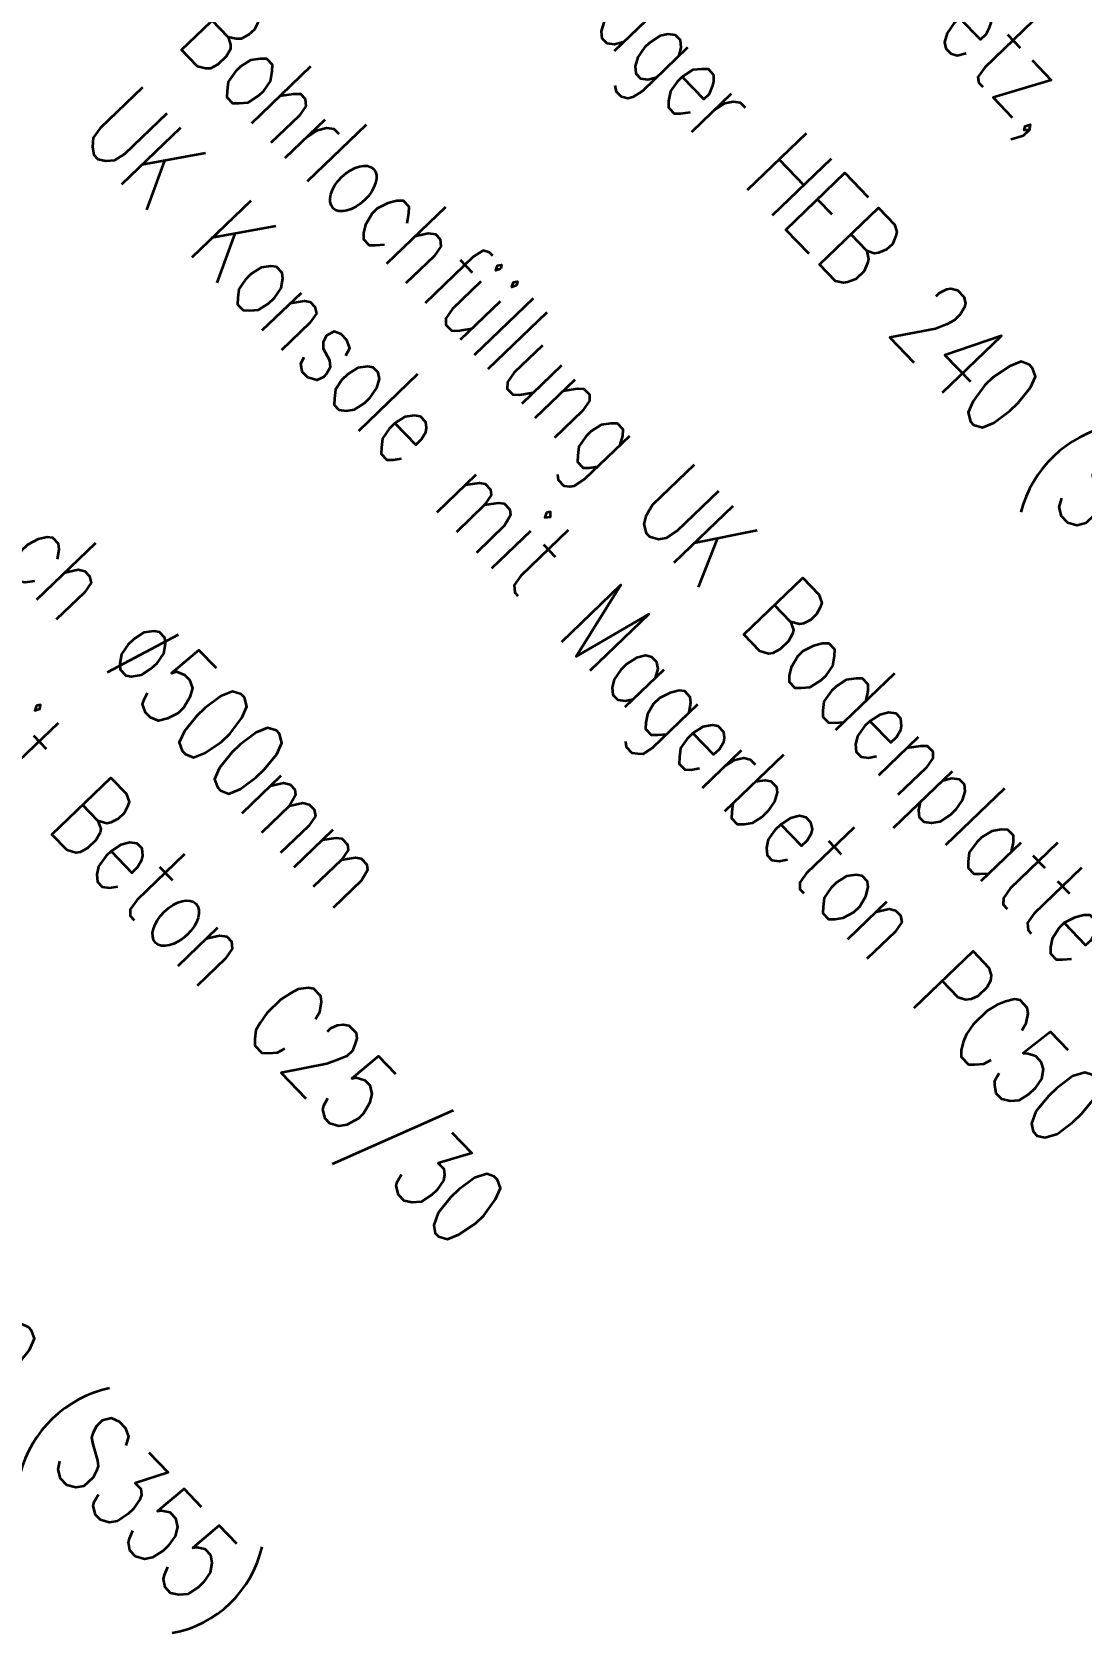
# Model space of a CAD drawing. Header units: metres. Extents: x 2687650.8 to 2687727.1, y 1234407.3 to 1234484.3.
# Drawn here: x 2687690.535 to 2687692.463, y 1234434.196 to 1234437.137 of the extents above; entities that cross this region are included whole.
import ezdxf

# ---------------------------------------------------------------- set-up
doc = ezdxf.new("R2010")
doc.units = ezdxf.units.M
doc.layers.add('PDF_A__Text', color=7, linetype='Continuous')
doc.layers.add('PDF_Text', color=7, linetype='Continuous')
doc.styles.add('PDF Verdana', font='verdana.ttf')

# ---------------------------------------------------------------- blocks, each defined once
blk = doc.blocks.new('A$C1c84ec86')
at = {"layer": 'PDF_A__Text', "lineweight": 35}
for points in [[(4052.85, 1874.98), (4052.85, 1862.7), (4053.28, 1860.58), (4054.12, 1859.95), (4055.18, 1859.95)], [(4043.12, 1865.66), (4048.62, 1865.66), (4048.62, 1867.14), (4048.2, 1868.41), (4047.77, 1869.26), (4046.71, 1869.9), (4045.44, 1869.9), (4044.39, 1869.26), (4043.54, 1867.78), (4043.12, 1865.66), (4043.12, 1864.18), (4043.54, 1862.06), (4044.39, 1860.58), (4045.44, 1859.95), (4046.71, 1859.95), (4047.77, 1860.58), (4048.62, 1862.06)], [(4051.37, 1869.9), (4054.76, 1869.9)], [(4057.93, 1869.9), (4063.01, 1869.9), (4057.93, 1859.95), (4063.01, 1859.95)], [(4066.82, 1860.58), (4066.19, 1859.95), (4065.77, 1860.58), (4066.19, 1861.43), (4066.82, 1860.58), (4066.82, 1859.1), (4066.19, 1857.83), (4065.77, 1856.98)], [(4038.88, 1815.71), (4038.88, 1830.74)], [(4045.44, 1830.74), (4045.44, 1815.71)], [(4055.18, 1815.71), (4049.04, 1815.71), (4049.04, 1830.74), (4055.18, 1830.74)], [(4062.17, 1823.75), (4063.44, 1822.91), (4063.86, 1822.27), (4064.5, 1820.79), (4064.5, 1818.67), (4063.86, 1817.19), (4063.44, 1816.56), (4062.17, 1815.71), (4057.93, 1815.71), (4057.93, 1830.74), (4062.17, 1830.74), (4063.44, 1830.1), (4063.86, 1829.47), (4064.5, 1827.99), (4064.5, 1826.5), (4063.86, 1825.02), (4063.44, 1824.39), (4062.17, 1823.75), (4057.93, 1823.75)], [(4076.98, 1827.14), (4076.98, 1827.99), (4077.41, 1829.47), (4077.83, 1830.1), (4078.89, 1830.74), (4080.58, 1830.74), (4081.64, 1830.1), (4082.06, 1829.47), (4082.49, 1827.99), (4082.49, 1826.5), (4082.06, 1825.02), (4081.22, 1822.91), (4076.56, 1815.71), (4082.91, 1815.71)], [(4090.53, 1815.71), (4090.53, 1830.74), (4085.87, 1820.79), (4092.65, 1820.79)], [(4126.09, 1828.62), (4125.24, 1830.1), (4123.76, 1830.74), (4122.07, 1830.74), (4120.59, 1830.1), (4119.74, 1828.62), (4119.74, 1827.14), (4120.16, 1825.87), (4120.59, 1825.02), (4121.65, 1824.39), (4124.4, 1822.91), (4125.24, 1822.27), (4125.67, 1821.42), (4126.09, 1820.15), (4126.09, 1818.04), (4125.24, 1816.56), (4123.76, 1815.71), (4122.07, 1815.71), (4120.59, 1816.56), (4119.74, 1818.04)], [(4003.53, 1818.04), (4002.69, 1816.56), (4001.63, 1815.71), (4000.36, 1815.71), (3999.3, 1816.56), (3998.45, 1818.04), (3998.03, 1820.15), (3998.03, 1821.42), (3998.45, 1823.75), (3999.3, 1825.02), (4000.36, 1825.87), (4001.63, 1825.87), (4002.69, 1825.02), (4003.53, 1823.75)], [(4003.53, 1825.87), (4003.53, 1815.71)], [(4012.42, 1823.75), (4011.58, 1825.02), (4010.52, 1825.87), (4009.25, 1825.87), (4008.19, 1825.02), (4007.34, 1823.75), (4006.92, 1821.42), (4006.92, 1820.15), (4007.34, 1818.04), (4008.19, 1816.56), (4009.25, 1815.71), (4010.52, 1815.71), (4011.58, 1816.56), (4012.42, 1818.04)], [(4012.42, 1825.87), (4012.42, 1814.44), (4012, 1812.32), (4011.58, 1811.48), (4010.52, 1810.84), (4009.25, 1810.84), (4008.19, 1811.48)], [(4015.6, 1821.42), (4021.31, 1821.42), (4021.31, 1822.91), (4020.68, 1824.39), (4020.26, 1825.02), (4019.41, 1825.87), (4017.93, 1825.87), (4017.08, 1825.02), (4016.02, 1823.75), (4015.6, 1821.42), (4015.6, 1820.15), (4016.02, 1818.04), (4017.08, 1816.56), (4017.93, 1815.71), (4019.41, 1815.71), (4020.26, 1816.56), (4021.31, 1818.04)], [(4024.07, 1815.71), (4024.07, 1825.87)], [(4024.07, 1821.42), (4024.49, 1823.75), (4025.34, 1825.02), (4026.39, 1825.87), (4027.66, 1825.87)], [(4038.88, 1823.75), (4045.44, 1823.75)], [(4049.04, 1823.75), (4052.85, 1823.75)], [(3952.52, 1766.39), (3953.79, 1765.75), (3954.43, 1765.12), (3954.85, 1763.64), (3954.85, 1761.52), (3954.43, 1760.04), (3953.79, 1759.4), (3952.52, 1758.56), (3948.29, 1758.56), (3948.29, 1773.59), (3952.52, 1773.59), (3953.79, 1772.95), (3954.43, 1772.1), (3954.85, 1770.83), (3954.85, 1769.35), (3954.43, 1767.87), (3953.79, 1767.24), (3952.52, 1766.39), (3948.29, 1766.39)], [(3966.91, 1758.56), (3966.91, 1773.59)], [(3981.73, 1758.56), (3981.73, 1773.59)], [(4002.69, 1758.56), (4002.69, 1773.59)], [(4015.18, 1773.59), (4014.33, 1773.59), (4013.27, 1772.95), (4012.85, 1770.83), (4012.85, 1758.56)], [(4025.97, 1758.56), (4025.97, 1773.59)], [(4029.57, 1758.56), (4029.57, 1773.59)], [(4068.52, 1773.59), (4068.52, 1763), (4069.15, 1760.67), (4070, 1759.4), (4071.48, 1758.56), (4072.33, 1758.56), (4073.81, 1759.4), (4074.66, 1760.67), (4075.08, 1763), (4075.08, 1773.59)], [(4078.89, 1758.56), (4078.89, 1773.59)], [(4085.24, 1773.59), (4078.89, 1763.64)], [(4101.54, 1766.39), (4103.02, 1765.75), (4103.44, 1765.12), (4103.87, 1763.64), (4103.87, 1761.52), (4103.44, 1760.04), (4103.02, 1759.4), (4101.54, 1758.56), (4097.3, 1758.56), (4097.3, 1773.59), (4101.54, 1773.59), (4103.02, 1772.95), (4103.44, 1772.1), (4103.87, 1770.83), (4103.87, 1769.35), (4103.44, 1767.87), (4103.02, 1767.24), (4101.54, 1766.39), (4097.3, 1766.39)], [(4121.65, 1773.59), (4121.65, 1758.56)], [(4150.86, 1758.56), (4150.86, 1773.59)], [(4164.83, 1773.59), (4164.83, 1761.52), (4165.25, 1759.4), (4166.1, 1758.56), (4167.16, 1758.56)], [(4171.18, 1773.59), (4171.18, 1761.52), (4171.6, 1759.4), (4172.66, 1758.56), (4173.51, 1758.56)], [(3966.91, 1765.75), (3968.4, 1767.87), (3969.24, 1768.72), (3970.51, 1768.72), (3971.57, 1767.87), (3972, 1765.75), (3972, 1758.56)], [(3975.81, 1758.56), (3975.81, 1768.72)], [(3975.81, 1764.27), (3976.23, 1766.39), (3977.08, 1767.87), (3978.13, 1768.72), (3979.4, 1768.72)], [(3999.94, 1766.39), (3998.88, 1767.87), (3998.03, 1768.72), (3996.55, 1768.72), (3995.7, 1767.87), (3994.86, 1766.39), (3994.22, 1764.27), (3994.22, 1763), (3994.86, 1760.67), (3995.7, 1759.4), (3996.55, 1758.56), (3998.03, 1758.56), (3998.88, 1759.4), (3999.94, 1760.67)], [(4002.69, 1765.75), (4003.96, 1767.87), (4005.02, 1768.72), (4006.29, 1768.72), (4007.34, 1767.87), (4007.77, 1765.75), (4007.77, 1758.56)], [(4011.58, 1768.72), (4014.75, 1768.72)], [(4017.08, 1768.72), (4017.08, 1761.52), (4017.5, 1759.4), (4018.35, 1758.56), (4019.83, 1758.56), (4020.68, 1759.4), (4022.16, 1761.52)], [(4022.16, 1768.72), (4022.16, 1758.56)], [(4033.38, 1768.72), (4033.38, 1761.52), (4033.8, 1759.4), (4034.65, 1758.56), (4036.13, 1758.56), (4036.98, 1759.4), (4038.46, 1761.52)], [(4038.46, 1768.72), (4038.46, 1758.56)], [(4042.06, 1758.56), (4042.06, 1768.72)], [(4042.06, 1765.75), (4043.54, 1767.87), (4044.39, 1768.72), (4045.87, 1768.72), (4046.71, 1767.87), (4047.14, 1765.75), (4047.14, 1758.56)], [(4056.45, 1766.39), (4055.6, 1767.87), (4054.76, 1768.72), (4053.28, 1768.72), (4052.43, 1767.87), (4051.37, 1766.39), (4050.95, 1764.27), (4050.95, 1763), (4051.37, 1760.67), (4052.43, 1759.4), (4053.28, 1758.56), (4054.76, 1758.56), (4055.6, 1759.4), (4056.45, 1760.67)], [(4056.45, 1768.72), (4056.45, 1757.29), (4056.03, 1754.96), (4055.6, 1754.32), (4054.76, 1753.69), (4053.28, 1753.69), (4052.43, 1754.32)], [(4121.65, 1766.39), (4120.59, 1767.87), (4119.74, 1768.72), (4118.26, 1768.72), (4117.41, 1767.87), (4116.35, 1766.39), (4115.93, 1764.27), (4115.93, 1763), (4116.35, 1760.67), (4117.41, 1759.4), (4118.26, 1758.56), (4119.74, 1758.56), (4120.59, 1759.4), (4121.65, 1760.67)], [(4124.82, 1764.27), (4130.32, 1764.27), (4130.32, 1765.75), (4129.9, 1767.24), (4129.48, 1767.87), (4128.42, 1768.72), (4127.15, 1768.72), (4126.09, 1767.87), (4125.24, 1766.39), (4124.82, 1764.27), (4124.82, 1763), (4125.24, 1760.67), (4126.09, 1759.4), (4127.15, 1758.56), (4128.42, 1758.56), (4129.48, 1759.4), (4130.32, 1760.67)], [(4133.08, 1758.56), (4133.08, 1768.72)], [(4133.08, 1765.75), (4134.56, 1767.87), (4135.4, 1768.72), (4136.89, 1768.72), (4137.73, 1767.87), (4138.16, 1765.75), (4138.16, 1758.56)], [(4141.97, 1768.72), (4141.97, 1753.69)], [(4141.97, 1766.39), (4142.81, 1767.87), (4143.87, 1768.72), (4145.14, 1768.72), (4146.2, 1767.87), (4147.05, 1766.39), (4147.47, 1764.27), (4147.47, 1763), (4147.05, 1760.67), (4146.2, 1759.4), (4145.14, 1758.56), (4143.87, 1758.56), (4142.81, 1759.4), (4141.97, 1760.67)], [(4160.17, 1766.39), (4159.11, 1767.87), (4158.27, 1768.72), (4156.78, 1768.72), (4155.94, 1767.87), (4154.88, 1766.39), (4154.45, 1764.27), (4154.45, 1763), (4154.88, 1760.67), (4155.94, 1759.4), (4156.78, 1758.56), (4158.27, 1758.56), (4159.11, 1759.4), (4160.17, 1760.67)], [(4160.17, 1768.72), (4160.17, 1758.56)], [(4163.35, 1768.72), (4166.52, 1768.72)], [(4169.91, 1768.72), (4173.08, 1768.72)], [(4176.26, 1764.27), (4181.97, 1764.27), (4181.97, 1765.75), (4181.55, 1767.24), (4180.91, 1767.87), (4180.07, 1768.72), (4178.59, 1768.72), (4177.74, 1767.87), (4176.89, 1766.39), (4176.26, 1764.27), (4176.26, 1763), (4176.89, 1760.67), (4177.74, 1759.4), (4178.59, 1758.56), (4180.07, 1758.56), (4180.91, 1759.4), (4181.97, 1760.67)], [(4081.22, 1767.24), (4085.24, 1758.56)], [(3948.29, 1748.61), (3948.29, 1737.81), (3948.71, 1735.7), (3949.77, 1734.43), (3951.04, 1733.58), (3952.1, 1733.58), (3953.37, 1734.43), (3954.43, 1735.7), (3954.85, 1737.81), (3954.85, 1748.61)], [(3958.45, 1733.58), (3958.45, 1748.61)], [(3965.01, 1748.61), (3958.45, 1738.66)], [(3977.08, 1733.58), (3977.08, 1748.61)], [(3983.64, 1748.61), (3977.08, 1738.66)], [(4021.31, 1733.58), (4021.31, 1748.61)], [(4061.11, 1748.61), (4061.11, 1736.54), (4061.53, 1734.43), (4062.59, 1733.58), (4063.44, 1733.58)], [(4075.08, 1733.58), (4075.08, 1748.61), (4078.89, 1733.58), (4082.49, 1748.61), (4082.49, 1733.58)], [(4118.26, 1733.58), (4118.26, 1748.61)], [(4136.89, 1748.61), (4136.89, 1736.54), (4137.31, 1734.43), (4138.16, 1733.58), (4139.21, 1733.58)], [(4168.43, 1733.58), (4168.43, 1748.61), (4172.66, 1748.61), (4173.93, 1747.97), (4174.56, 1747.13), (4174.99, 1745.86), (4174.99, 1743.53), (4174.56, 1742.26), (4173.93, 1741.41), (4172.66, 1740.78), (4168.43, 1740.78)], [(4185.15, 1745.01), (4184.72, 1746.49), (4183.67, 1747.97), (4182.82, 1748.61), (4180.91, 1748.61), (4180.07, 1747.97), (4179.22, 1746.49), (4178.59, 1745.01), (4178.16, 1742.89), (4178.16, 1739.3), (4178.59, 1737.18), (4179.22, 1735.7), (4180.07, 1734.43), (4180.91, 1733.58), (4182.82, 1733.58), (4183.67, 1734.43), (4184.72, 1735.7), (4185.15, 1737.18)], [(4193.61, 1748.61), (4188.96, 1748.61), (4188.32, 1742.26), (4188.96, 1742.89), (4190.23, 1743.53), (4191.71, 1743.53), (4192.98, 1742.89), (4194.04, 1741.41), (4194.46, 1739.3), (4194.46, 1737.81), (4194.04, 1735.7), (4192.98, 1734.43), (4191.71, 1733.58), (4190.23, 1733.58), (4188.96, 1734.43), (4188.32, 1735.06), (4187.9, 1736.54)], [(3960.78, 1742.26), (3965.01, 1733.58)], [(3979.4, 1742.26), (3983.64, 1733.58)], [(3995.7, 1733.58), (3995.7, 1743.53)], [(3995.7, 1740.78), (3997.18, 1742.89), (3998.03, 1743.53), (3999.3, 1743.53), (4000.36, 1742.89), (4000.78, 1740.78), (4000.78, 1733.58)], [(4009.67, 1741.41), (4009.25, 1742.89), (4007.77, 1743.53), (4006.29, 1743.53), (4005.02, 1742.89), (4004.59, 1741.41), (4005.02, 1740.14), (4005.86, 1739.3), (4008.19, 1738.66), (4009.25, 1737.81), (4009.67, 1736.54), (4009.67, 1735.7), (4009.25, 1734.43), (4007.77, 1733.58), (4006.29, 1733.58), (4005.02, 1734.43), (4004.59, 1735.7)], [(4024.91, 1739.3), (4030.42, 1739.3), (4030.42, 1740.78), (4029.99, 1742.26), (4029.57, 1742.89), (4028.72, 1743.53), (4027.24, 1743.53), (4026.39, 1742.89), (4025.34, 1741.41), (4024.91, 1739.3), (4024.91, 1737.81), (4025.34, 1735.7), (4026.39, 1734.43), (4027.24, 1733.58), (4028.72, 1733.58), (4029.57, 1734.43), (4030.42, 1735.7)], [(4042.06, 1733.58), (4042.06, 1743.53)], [(4042.06, 1740.78), (4043.54, 1742.89), (4044.39, 1743.53), (4045.87, 1743.53), (4046.71, 1742.89), (4047.14, 1740.78), (4047.14, 1733.58)], [(4047.14, 1740.78), (4048.62, 1742.89), (4049.47, 1743.53), (4050.95, 1743.53), (4051.79, 1742.89), (4052.43, 1740.78), (4052.43, 1733.58)], [(4056.45, 1743.53), (4056.45, 1733.58)], [(4059.84, 1743.53), (4063.01, 1743.53)], [(4091.8, 1741.41), (4090.95, 1742.89), (4089.9, 1743.53), (4088.63, 1743.53), (4087.57, 1742.89), (4086.72, 1741.41), (4086.3, 1739.3), (4086.3, 1737.81), (4086.72, 1735.7), (4087.57, 1734.43), (4088.63, 1733.58), (4089.9, 1733.58), (4090.95, 1734.43), (4091.8, 1735.7)], [(4091.8, 1743.53), (4091.8, 1733.58)], [(4100.69, 1741.41), (4099.63, 1742.89), (4098.79, 1743.53), (4097.3, 1743.53), (4096.46, 1742.89), (4095.61, 1741.41), (4094.98, 1739.3), (4094.98, 1737.81), (4095.61, 1735.7), (4096.46, 1734.43), (4097.3, 1733.58), (4098.79, 1733.58), (4099.63, 1734.43), (4100.69, 1735.7)], [(4100.69, 1743.53), (4100.69, 1732.1), (4100.27, 1729.98), (4099.63, 1729.35), (4098.79, 1728.71), (4097.3, 1728.71), (4096.46, 1729.35)], [(4103.87, 1739.3), (4109.37, 1739.3), (4109.37, 1740.78), (4108.95, 1742.26), (4108.52, 1742.89), (4107.68, 1743.53), (4106.19, 1743.53), (4105.35, 1742.89), (4104.29, 1741.41), (4103.87, 1739.3), (4103.87, 1737.81), (4104.29, 1735.7), (4105.35, 1734.43), (4106.19, 1733.58), (4107.68, 1733.58), (4108.52, 1734.43), (4109.37, 1735.7)], [(4112.33, 1733.58), (4112.33, 1743.53)], [(4112.33, 1739.3), (4112.76, 1741.41), (4113.6, 1742.89), (4114.66, 1743.53), (4115.93, 1743.53)], [(4118.26, 1741.41), (4119.32, 1742.89), (4120.16, 1743.53), (4121.65, 1743.53), (4122.49, 1742.89), (4123.34, 1741.41), (4123.76, 1739.3), (4123.76, 1737.81), (4123.34, 1735.7), (4122.49, 1734.43), (4121.65, 1733.58), (4120.16, 1733.58), (4119.32, 1734.43), (4118.26, 1735.7)], [(4127.15, 1739.3), (4132.65, 1739.3), (4132.65, 1740.78), (4132.23, 1742.26), (4131.81, 1742.89), (4130.75, 1743.53), (4129.48, 1743.53), (4128.42, 1742.89), (4127.57, 1741.41), (4127.15, 1739.3), (4127.15, 1737.81), (4127.57, 1735.7), (4128.42, 1734.43), (4129.48, 1733.58), (4130.75, 1733.58), (4131.81, 1734.43), (4132.65, 1735.7)], [(4135.4, 1743.53), (4138.79, 1743.53)], [(4150.86, 1733.58), (4150.86, 1743.53)], [(4150.86, 1740.78), (4152.13, 1742.89), (4153.18, 1743.53), (4154.45, 1743.53), (4155.51, 1742.89), (4155.94, 1740.78), (4155.94, 1733.58)], [(4002.69, 1669.44), (4002.69, 1684.47)], [(4025.34, 1683.63), (4021.31, 1669.44)], [(4034.65, 1684.47), (4029.99, 1684.47), (4029.57, 1677.91), (4029.99, 1678.76), (4031.47, 1679.39), (4032.74, 1679.39), (4034.23, 1678.76), (4035.07, 1677.28), (4035.71, 1675.16), (4035.71, 1673.68), (4035.07, 1671.56), (4034.23, 1670.08), (4032.74, 1669.44), (4031.47, 1669.44), (4029.99, 1670.08), (4029.57, 1670.93), (4029.15, 1672.2)], [(3999.94, 1677.28), (3998.88, 1678.76), (3998.03, 1679.39), (3996.55, 1679.39), (3995.7, 1678.76), (3994.86, 1677.28), (3994.22, 1675.16), (3994.22, 1673.68), (3994.86, 1671.56), (3995.7, 1670.08), (3996.55, 1669.44), (3998.03, 1669.44), (3998.88, 1670.08), (3999.94, 1671.56)], [(4002.69, 1676.64), (4003.96, 1678.76), (4005.02, 1679.39), (4006.29, 1679.39), (4007.34, 1678.76), (4007.77, 1676.64), (4007.77, 1669.44)], [(4057.09, 1669.44), (4057.09, 1679.39)], [(4057.09, 1676.64), (4058.36, 1678.76), (4059.41, 1679.39), (4060.68, 1679.39), (4061.53, 1678.76), (4062.17, 1676.64), (4062.17, 1669.44)], [(4062.17, 1676.64), (4063.44, 1678.76), (4064.5, 1679.39), (4065.77, 1679.39), (4066.82, 1678.76), (4067.25, 1676.64), (4067.25, 1669.44)], [(4070.85, 1669.44), (4070.85, 1679.39)], [(4070.85, 1676.64), (4072.33, 1678.76), (4073.17, 1679.39), (4074.66, 1679.39), (4075.5, 1678.76), (4075.93, 1676.64), (4075.93, 1669.44)], [(4075.93, 1676.64), (4077.41, 1678.76), (4078.25, 1679.39), (4079.74, 1679.39), (4080.58, 1678.76), (4081.22, 1676.64), (4081.22, 1669.44)], [(4123.34, 1659.5), (4115.08, 1636.64)], [(4021.74, 1656.53), (4021.74, 1644.47), (4022.16, 1642.35), (4023.01, 1641.5), (4024.07, 1641.5)], [(4039.73, 1649.34), (4041.21, 1648.7), (4041.63, 1648.07), (4042.06, 1646.58), (4042.06, 1644.47), (4041.63, 1642.99), (4041.21, 1642.35), (4039.73, 1641.5), (4035.71, 1641.5), (4035.71, 1656.53), (4039.73, 1656.53), (4041.21, 1655.9), (4041.63, 1655.05), (4042.06, 1653.78), (4042.06, 1652.3), (4041.63, 1650.82), (4041.21, 1650.18), (4039.73, 1649.34), (4035.71, 1649.34)], [(4055.18, 1656.53), (4055.18, 1644.47), (4055.6, 1642.35), (4056.45, 1641.5), (4057.51, 1641.5)], [(4093.71, 1652.93), (4093.28, 1654.42), (4092.22, 1655.9), (4091.38, 1656.53), (4089.47, 1656.53), (4088.63, 1655.9), (4087.57, 1654.42), (4087.14, 1652.93), (4086.72, 1650.82), (4086.72, 1647.22), (4087.14, 1645.1), (4087.57, 1643.62), (4088.63, 1642.35), (4089.47, 1641.5), (4091.38, 1641.5), (4092.22, 1642.35), (4093.28, 1643.62), (4093.71, 1645.1)], [(4096.88, 1652.93), (4096.88, 1653.78), (4097.3, 1655.05), (4097.94, 1655.9), (4098.79, 1656.53), (4100.69, 1656.53), (4101.54, 1655.9), (4101.96, 1655.05), (4102.6, 1653.78), (4102.6, 1652.3), (4101.96, 1650.82), (4101.11, 1648.7), (4096.46, 1641.5), (4103.02, 1641.5)], [(4111.27, 1656.53), (4106.62, 1656.53), (4106.19, 1650.18), (4106.62, 1650.82), (4108.1, 1651.66), (4109.37, 1651.66), (4110.85, 1650.82), (4111.7, 1649.34), (4112.33, 1647.22), (4112.33, 1645.95), (4111.7, 1643.62), (4110.85, 1642.35), (4109.37, 1641.5), (4108.1, 1641.5), (4106.62, 1642.35), (4106.19, 1642.99), (4105.77, 1644.47)], [(4126.09, 1656.53), (4131.38, 1656.53), (4128.42, 1650.82), (4129.9, 1650.82), (4130.75, 1650.18), (4131.38, 1649.34), (4131.81, 1647.22), (4131.81, 1645.95), (4131.38, 1643.62), (4130.32, 1642.35), (4129.05, 1641.5), (4127.57, 1641.5), (4126.09, 1642.35), (4125.67, 1642.99), (4125.24, 1644.47)], [(4020.26, 1651.66), (4023.64, 1651.66)], [(4045.44, 1647.22), (4050.95, 1647.22), (4050.95, 1648.7), (4050.52, 1650.18), (4050.1, 1650.82), (4049.04, 1651.66), (4047.77, 1651.66), (4046.71, 1650.82), (4045.87, 1649.34), (4045.44, 1647.22), (4045.44, 1645.95), (4045.87, 1643.62), (4046.71, 1642.35), (4047.77, 1641.5), (4049.04, 1641.5), (4050.1, 1642.35), (4050.95, 1643.62)], [(4053.7, 1651.66), (4057.09, 1651.66)], [(4069.15, 1641.5), (4069.15, 1651.66)], [(4069.15, 1648.7), (4070.42, 1650.82), (4071.48, 1651.66), (4072.75, 1651.66), (4073.81, 1650.82), (4074.23, 1648.7), (4074.23, 1641.5)], [(4126.09, 1573.56), (4125.24, 1575.04), (4123.76, 1575.67), (4122.07, 1575.67), (4120.59, 1575.04), (4119.74, 1573.56), (4119.74, 1572.08), (4120.16, 1570.81), (4120.59, 1569.96), (4121.65, 1569.32), (4124.4, 1567.84), (4125.24, 1567.21), (4125.67, 1566.36), (4126.09, 1565.09), (4126.09, 1562.76), (4125.24, 1561.49), (4123.76, 1560.65), (4122.07, 1560.65), (4120.59, 1561.49), (4119.74, 1562.76)], [(4129.9, 1575.67), (4134.98, 1575.67), (4132.23, 1569.96), (4133.71, 1569.96), (4134.56, 1569.32), (4134.98, 1568.48), (4135.4, 1566.36), (4135.4, 1565.09), (4134.98, 1562.76), (4134.13, 1561.49), (4132.65, 1560.65), (4131.38, 1560.65), (4129.9, 1561.49), (4129.48, 1562.13), (4129.05, 1563.61)], [(4143.87, 1575.67), (4139.21, 1575.67), (4138.79, 1569.32), (4139.21, 1569.96), (4140.48, 1570.81), (4141.97, 1570.81), (4143.45, 1569.96), (4144.29, 1568.48), (4144.72, 1566.36), (4144.72, 1565.09), (4144.29, 1562.76), (4143.45, 1561.49), (4141.97, 1560.65), (4140.48, 1560.65), (4139.21, 1561.49), (4138.79, 1562.13), (4138.16, 1563.61)], [(4153.18, 1575.67), (4148.53, 1575.67), (4148.1, 1569.32), (4148.53, 1569.96), (4149.8, 1570.81), (4151.28, 1570.81), (4152.55, 1569.96), (4153.61, 1568.48), (4154.03, 1566.36), (4154.03, 1565.09), (4153.61, 1562.76), (4152.55, 1561.49), (4151.28, 1560.65), (4149.8, 1560.65), (4148.53, 1561.49), (4148.1, 1562.13), (4147.47, 1563.61)]]:
    blk.add_lwpolyline(points, dxfattribs=at)
for points in [[(4097.94, 1830.74), (4096.46, 1830.1), (4095.61, 1827.99), (4094.98, 1824.39), (4094.98, 1822.27), (4095.61, 1818.67), (4096.46, 1816.56), (4097.94, 1815.71), (4098.79, 1815.71), (4100.27, 1816.56), (4101.11, 1818.67), (4101.54, 1822.27), (4101.54, 1824.39), (4101.11, 1827.99), (4100.27, 1830.1), (4098.79, 1830.74)], [(4017.93, 1772.95), (4017.5, 1772.1), (4017.08, 1772.95), (4017.5, 1773.59)], [(4022.16, 1772.95), (4021.74, 1772.1), (4021.31, 1772.95), (4021.74, 1773.59)], [(3960.35, 1768.72), (3959.51, 1767.87), (3958.45, 1766.39), (3958.02, 1764.27), (3958.02, 1763), (3958.45, 1760.67), (3959.51, 1759.4), (3960.35, 1758.56), (3961.83, 1758.56), (3962.68, 1759.4), (3963.74, 1760.67), (3964.16, 1763), (3964.16, 1764.27), (3963.74, 1766.39), (3962.68, 1767.87), (3961.83, 1768.72)], [(4109.37, 1768.72), (4108.52, 1767.87), (4107.68, 1766.39), (4107.04, 1764.27), (4107.04, 1763), (4107.68, 1760.67), (4108.52, 1759.4), (4109.37, 1758.56), (4110.85, 1758.56), (4111.7, 1759.4), (4112.76, 1760.67), (4113.18, 1763), (4113.18, 1764.27), (4112.76, 1766.39), (4111.7, 1767.87), (4110.85, 1768.72)], [(4056.03, 1747.97), (4056.45, 1747.13), (4057.09, 1747.97), (4056.45, 1748.61)], [(4199.96, 1748.61), (4198.69, 1747.97), (4197.64, 1745.86), (4197.21, 1742.26), (4197.21, 1740.14), (4197.64, 1736.54), (4198.69, 1734.43), (4199.96, 1733.58), (4201.02, 1733.58), (4202.29, 1734.43), (4203.35, 1736.54), (4203.77, 1740.14), (4203.77, 1742.26), (4203.35, 1745.86), (4202.29, 1747.97), (4201.02, 1748.61)], [(3989.14, 1743.53), (3988.29, 1742.89), (3987.24, 1741.41), (3986.81, 1739.3), (3986.81, 1737.81), (3987.24, 1735.7), (3988.29, 1734.43), (3989.14, 1733.58), (3990.62, 1733.58), (3991.47, 1734.43), (3992.53, 1735.7), (3992.95, 1737.81), (3992.95, 1739.3), (3992.53, 1741.41), (3991.47, 1742.89), (3990.62, 1743.53)], [(4014.75, 1743.53), (4013.91, 1742.89), (4012.85, 1741.41), (4012.42, 1739.3), (4012.42, 1737.81), (4012.85, 1735.7), (4013.91, 1734.43), (4014.75, 1733.58), (4016.02, 1733.58), (4017.08, 1734.43), (4017.93, 1735.7), (4018.35, 1737.81), (4018.35, 1739.3), (4017.93, 1741.41), (4017.08, 1742.89), (4016.02, 1743.53)], [(4144.29, 1743.53), (4143.45, 1742.89), (4142.39, 1741.41), (4141.97, 1739.3), (4141.97, 1737.81), (4142.39, 1735.7), (4143.45, 1734.43), (4144.29, 1733.58), (4145.78, 1733.58), (4146.62, 1734.43), (4147.47, 1735.7), (4148.1, 1737.81), (4148.1, 1739.3), (4147.47, 1741.41), (4146.62, 1742.89), (4145.78, 1743.53)], [(4041.21, 1684.47), (4039.73, 1683.63), (4038.88, 1681.51), (4038.46, 1677.91), (4038.46, 1675.79), (4038.88, 1672.2), (4039.73, 1670.08), (4041.21, 1669.44), (4042.06, 1669.44), (4043.54, 1670.08), (4044.39, 1672.2), (4045.02, 1675.79), (4045.02, 1677.91), (4044.39, 1681.51), (4043.54, 1683.63), (4042.06, 1684.47)], [(4050.52, 1684.47), (4049.04, 1683.63), (4048.2, 1681.51), (4047.77, 1677.91), (4047.77, 1675.79), (4048.2, 1672.2), (4049.04, 1670.08), (4050.52, 1669.44), (4051.37, 1669.44), (4052.85, 1670.08), (4053.7, 1672.2), (4054.12, 1675.79), (4054.12, 1677.91), (4053.7, 1681.51), (4052.85, 1683.63), (4051.37, 1684.47)], [(4022.58, 1681.51), (4021.74, 1680.87), (4020.68, 1679.39), (4020.26, 1677.28), (4020.26, 1675.79), (4020.68, 1673.68), (4021.74, 1672.2), (4022.58, 1671.56), (4024.07, 1671.56), (4024.91, 1672.2), (4025.97, 1673.68), (4026.39, 1675.79), (4026.39, 1677.28), (4025.97, 1679.39), (4024.91, 1680.87), (4024.07, 1681.51)], [(4016.66, 1655.9), (4017.08, 1655.05), (4017.5, 1655.9), (4017.08, 1656.53)], [(4137.31, 1656.53), (4136.04, 1655.9), (4134.98, 1653.78), (4134.56, 1650.18), (4134.56, 1648.07), (4134.98, 1644.47), (4136.04, 1642.35), (4137.31, 1641.5), (4138.16, 1641.5), (4139.64, 1642.35), (4140.48, 1644.47), (4141.12, 1648.07), (4141.12, 1650.18), (4140.48, 1653.78), (4139.64, 1655.9), (4138.16, 1656.53)], [(4097.94, 1575.67), (4096.46, 1575.04), (4095.61, 1572.92), (4094.98, 1569.32), (4094.98, 1567.21), (4095.61, 1563.61), (4096.46, 1561.49), (4097.94, 1560.65), (4098.79, 1560.65), (4100.27, 1561.49), (4101.11, 1563.61), (4101.54, 1567.21), (4101.54, 1569.32), (4101.11, 1572.92), (4100.27, 1575.04), (4098.79, 1575.67)]]:
    blk.add_lwpolyline(points, close=True, dxfattribs=at)
for centre, radius, start, end in [((4135, 1822.27), 21.87, 148.4845, 211.5155), ((4135.09, 1567.21), 21.94, 148.6097, 211.3903), ((4139.43, 1567.21), 20.78, 326.6336, 33.3664)]:
    blk.add_arc(centre, radius, start, end, dxfattribs=at)
for centre, major_axis, start_param, end_param in [((3988.51, 1763.66), (0, 5.18), 0.21443520736286, 6.497620514542445), ((4063.22, 1646.61), (0, 5.17), 0.2144333742711236, 6.497618681450708)]:
    blk.add_ellipse(centre, major_axis=major_axis, ratio=0.576902, start_param=start_param, end_param=end_param, dxfattribs=at)
at = {"layer": 'PDF_Text', "insert": (3586.54, 1937.86), "char_height": 35.0108, "attachment_point": 7, "style": 'PDF Verdana'}
blk.add_mtext('Detail Rühlwandausfachung 1:20', dxfattribs=at)

msp = doc.modelspace()

# ---------------------------------------------------------------- block references
at = {"xscale": 0.01, "yscale": 0.01, "zscale": 0.01, "rotation": 313.8734409291175}
msp.add_blockref('A$C1c84ec86', (2687650.7677, 1234453.3784), dxfattribs=at)

doc.saveas('drawing.dxf')
